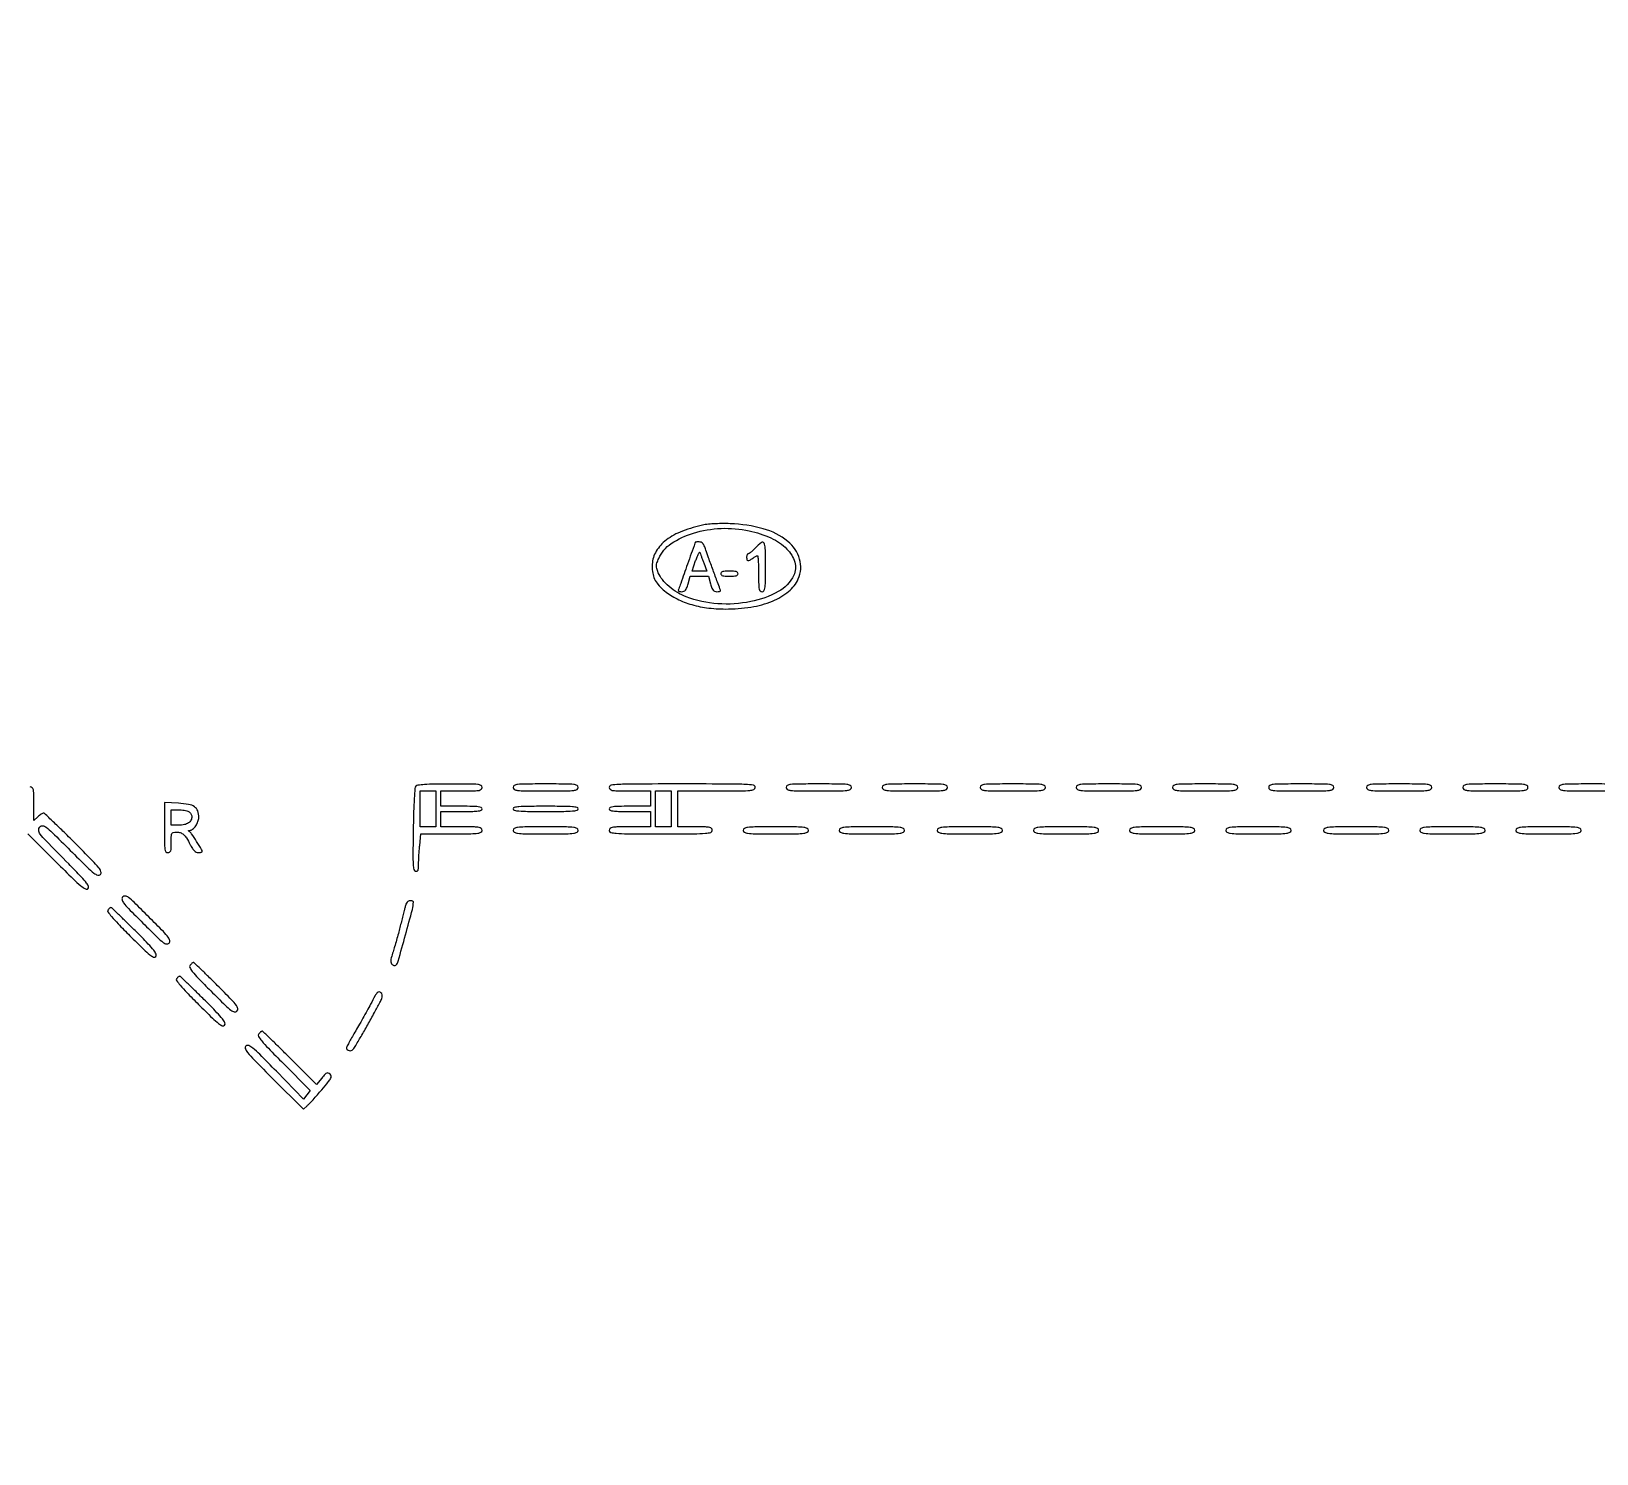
# Model space of a CAD drawing. Extents: x 0 to 1066, y 0 to 761.
# Drawn here: x 380.2 to 457.3, y 162.4 to 232.5 of the extents above; entities that cross this region are included whole.
import ezdxf

# ---------------------------------------------------------------- set-up
doc = ezdxf.new("R2010")
doc.units = 0
doc.header["$MEASUREMENT"] = 0

msp = doc.modelspace()

# ---------------------------------------------------------------- linework, layer by layer
for points in [[(183.390323, 95.266879, 0.000001), (192.989143, 95.254457, 0.000118)], [(329.859243, 95.267872, -0.000023), (352.558836, 95.240684, -0.000004), (375.624384, 95.211821, -0.198594)], [(456.759243, 95.267872, -0.000023), (479.458836, 95.240684, -0.000004), (502.524384, 95.211821, -0.198594)], [(733.258836, 95.240684, -0.000004), (756.324384, 95.211821, -0.198594)], [(289.192229, 95.24091, -0.000004), (312.172908, 95.212432, -0.198597)], [(416.092229, 95.24091, -0.000004), (439.072908, 95.212432, -0.198597)], [(520.451703, 95.267421, -0.000028), (542.992229, 95.24091, -0.000004), (565.972908, 95.212432, -0.198597)], [(606.442229, 95.24091, -0.000004), (629.422908, 95.212432, -0.198597)], [(669.892229, 95.24091, -0.000004), (692.872908, 95.212432, -0.198597)], [(375.865972, 145.56135, -0.000139), (375.849221, 127.376659, -0.000232), (375.823742, 112.056445, -0.000003), (375.794083, 98.149601, -0.198357)], [(503.140764, 281.083694, 0.000007), (513.507446, 281.06242, 0.000347)], [(247.69479, 97.969724, -0.000011), (217.15153, 97.968336, -0.000022)], [(239.20585, 95.205082, -0.000005), (248.794953, 95.18257, -0.198296)], [(380.063686, 192.9726), (381.476252, 191.561867, 0.002284), (382.293281, 190.753318, 0.019766), (382.672781, 190.409514, 0.046016), (382.898257, 190.253732, 0.310803), (383.02638, 190.265301, 0.317635), (383.055472, 190.373369, 0.077295), (382.960686, 190.54425, 0.026102), (382.706755, 190.837949, 0.002782), (382.077831, 191.485684, -0.001047), (380.953117, 192.636026, -0.028043), (380.67231, 192.958806, -0.149322), (380.601393, 193.145263, -0.203375), (380.65974, 193.313254, -0.241358), (380.797667, 193.365418, -0.13788), (380.966656, 193.296721, -0.029562), (381.263277, 193.036955, -0.001576), (382.153655, 192.153467, 0.001898), (382.994556, 191.32015, 0.025537), (383.318798, 191.032301, 0.09285), (383.503661, 190.933749, 0.279453), (383.636858, 190.966401, 0.290608), (383.667307, 191.10272, 0.084405), (383.556416, 191.298989, 0.023754), (383.245456, 191.646324, 0.001763), (382.348657, 192.550645, 0.00261), (381.792664, 193.101578, 0.004174), (381.311459, 193.565636, 0.000986), (380.887179, 193.966432, 0.191016), (380.833286, 193.9878, 0.125511), (380.790574, 193.976907, 0.022162), (380.719212, 193.933766, 0.022778), (380.638239, 193.874278, 0.018759), (380.557403, 193.803853), (380.3616, 193.619906), (380.3616, 194.436741, 0.004098), (380.357398, 194.949382, 0.050687), (380.334524, 195.142867, 0.158131), (380.277849, 195.239014, 0.131949), (380.17125, 195.29211, 0.042694)], [(542.133286, 98.003617, -0.00002), (520.24263, 97.970578, -0.025045)]]:
    msp.add_lwpolyline(points, format="xyb")
for points in [[(409.06215, 749.15415), (40.8618, 749.132981), (40.8618, 380.65769), (40.8618, 12.1824), (501.2973, 12.1824), (961.7328, 12.1824), (961.7328, 380.646631), (961.7328, 749.110861), (961.41555, 749.1633, 0.040886), (961.153339, 749.184871, 0.000002), (934.190609, 749.194398, 0.000089), (904.448031, 749.199508, 0.000054), (869.1804, 749.195529, -0.000029), (813.61687, 749.186499, -0.000004), (696.10453, 749.175037, -0.000004), (556.774728, 749.163736, -0.000004)], [(413.2287, 208.165859, 0.040662), (412.190443, 207.835869, 0.075897), (411.435687, 207.382914, 0.0987), (410.979245, 206.82079, 0.121911), (410.8176, 206.16768, 0.04267), (410.847751, 205.815014, 0.06713), (410.938795, 205.525456, 0.065187), (411.105633, 205.264524, 0.037815), (411.366301, 204.998201, 0.058524), (411.957285, 204.59074, 0.046457), (412.673812, 204.292972, 0.042173), (413.502469, 204.110525, 0.03231), (414.428233, 204.047643, 0.039377), (415.687384, 204.142877, 0.059534), (416.744727, 204.439072, 0.072399), (417.539091, 204.911579, 0.116339), (418.01878, 205.5322, 0.182125), (418.083368, 206.508316, 0.149897), (417.497231, 207.380315, 0.103222), (416.292207, 208.001084, 0.058903), (414.6669, 208.250566, 0.009952), (414.235412, 208.256924, 0.013416), (413.845117, 208.244431, 0.015064), (413.505234, 208.214116, 0.026849)], [(415.5975, 207.903576, -0.055055), (416.672299, 207.549975, -0.089515), (417.459672, 207.003883, -0.124992), (417.843889, 206.358762, -0.184949), (417.793597, 205.709468, -0.158662), (417.031779, 204.904342, -0.075145), (415.673561, 204.411138, -0.067197), (414.048212, 204.306777, -0.072113), (412.49431, 204.64456, -0.047796), (412.060658, 204.855935, -0.041485), (411.652456, 205.154804, -0.043338), (411.32143, 205.496686, -0.075652), (411.121919, 205.835929, -0.01924), (411.045759, 206.049778, -0.083112), (411.027292, 206.182921, -0.080131), (411.05283, 206.31719, -0.017152), (411.141603, 206.538057, -0.142795), (411.757621, 207.269205, -0.07253), (412.854023, 207.788284, -0.06427), (414.210735, 208.01978, -0.0622)], [(412.932595, 207.33345, -0.084799), (412.926091, 207.295434, -0.000052), (412.56012, 206.256662, -0.000388), (412.224576, 205.306928, -0.009822), (412.127575, 205.04925, 0.060048), (412.107983, 204.975519, 0.230938), (412.122232, 204.931662, 0.170663), (412.170325, 204.907554, 0.031659), (412.270579, 204.9012, 0.086283), (412.378694, 204.919997, 0.134827), (412.455523, 204.973959, 0.082591), (412.517596, 205.08097, 0.018432), (412.585068, 205.2819), (412.697476, 205.6626), (413.142443, 205.6626), (413.587411, 205.6626), (413.694, 205.2819, 0.017944), (413.759385, 205.07699, 0.087286), (413.819612, 204.971531, 0.141822), (413.896834, 204.919152, 0.078722), (414.010146, 204.9012, 0.029308), (414.115292, 204.907368, 0.166988), (414.165022, 204.931276, 0.236769), (414.179864, 204.975066, 0.061225), (414.16009, 205.04925, -0.006965), (414.037801, 205.365606, -0.001209), (413.816545, 205.96704, -0.001323), (413.596817, 206.573787, -0.005089), (413.465052, 206.95275, 0.017403), (413.386281, 207.1625, 0.074917), (413.317522, 207.276275, 0.125362), (413.237816, 207.334172, 0.094981), (413.131249, 207.3546, 0.00999), (413.055084, 207.353078, 0.016528), (412.990952, 207.348387, 0.010464), (412.939848, 207.341862, 0.371455)], [(413.358755, 206.31825), (413.508544, 205.9164), (413.146238, 205.9164), (412.783932, 205.9164), (412.961743, 206.430818, -0.011999), (413.032493, 206.620624, -0.026422), (413.097517, 206.761059, -0.047278), (413.147834, 206.837701, -0.601846), (413.17426, 206.832668, 0.009837), (413.196096, 206.766495, 0.001488), (413.242771, 206.635123, 0.001668), (413.298862, 206.480356, 0.001442)], [(415.905343, 207.0585, -0.012896), (415.7927, 206.945085, -0.017658), (415.685263, 206.849379, -0.014513), (415.592538, 206.776913, -0.159931), (415.548327, 206.7624, 0.204456), (415.518619, 206.749722, 0.08356), (415.493432, 206.712697, 0.063783), (415.476309, 206.657971, 0.043988), (415.4706, 206.5932, 0.070209), (415.487037, 206.476718, 0.293543), (415.537828, 206.432227, 0.173201), (415.62494, 206.449402, 0.027481), (415.77168, 206.548209, -0.016032), (415.839206, 206.595959, -0.018737), (415.906299, 206.636723, -0.017988), (415.964982, 206.666719, -0.098864), (415.99935, 206.675109, -0.399962), (416.024848, 206.65281, -0.004939), (416.044162, 206.416072, -0.011183), (416.058239, 206.12992, -0.006698), (416.0628, 205.7895, 0.003595), (416.066733, 205.242395, 0.043488), (416.087979, 205.033388, 0.15568), (416.139515, 204.938398, 0.193568), (416.232, 204.9012, 0.240299), (416.326322, 204.949309, 0.123223), (416.377133, 205.075687, 0.031956), (416.397611, 205.355038, 0.002322), (416.4012, 206.1279, 0.0048), (416.392357, 207.048994, 0.118137), (416.328623, 207.294105, 0.464027), (416.197009, 207.322476, 0.039521)], [(414.2016, 205.7895, 0.200296), (414.226562, 205.729687, 0.122766), (414.29325, 205.690095, 0.058865), (414.416443, 205.668458, 0.014068), (414.6246, 205.6626, 0.014068), (414.832757, 205.668458, 0.058865), (414.95595, 205.690095, 0.122766), (415.022638, 205.729687, 0.200296), (415.0476, 205.7895, 0.200296), (415.022638, 205.849313, 0.122766), (414.95595, 205.888905, 0.058865), (414.832757, 205.910542, 0.014068), (414.6246, 205.9164, 0.014068), (414.416443, 205.910542, 0.058865), (414.29325, 205.888905, 0.122766), (414.226562, 205.849313, 0.200296)], [(399.176227, 195.312595, 0.161538), (399.132204, 195.207847, 0.004521), (399.098202, 194.712311, 0.007602), (399.069404, 194.062119, 0.003138), (399.049327, 193.181148, 0.001463), (399.03258, 191.948353, 0.016607), (399.043573, 191.460984, 0.042471), (399.079127, 191.209886, 0.296474), (399.16395, 191.127831, 0.127752), (399.238327, 191.13243, 0.212984), (399.284045, 191.173805, 0.090008), (399.30691, 191.26889, 0.013705), (399.312601, 191.464747, -0.010094), (399.316529, 191.644622, -0.004032), (399.328869, 191.890806, -0.003988), (399.346438, 192.156127, -0.005016), (399.367135, 192.40155), (399.421067, 192.9726), (400.931634, 192.9726, 0.00178), (401.893977, 192.976026, 0.026112), (402.232229, 192.996119, 0.10097), (402.386238, 193.045929, 0.270506), (402.4422, 193.1418, 0.212584), (402.400709, 193.234977, 0.142907), (402.29415, 193.286325, 0.038318), (402.058739, 193.307225, 0.002988), (401.427, 193.311), (400.4118, 193.311), (400.4118, 193.6917), (400.4118, 194.0724), (401.427, 194.0724, 0.004073), (401.977753, 194.076886, 0.027022), (402.25185, 194.096194, 0.062466), (402.397091, 194.133144, 0.308488), (402.4422, 194.1993, 0.308488), (402.397091, 194.265456, 0.062466), (402.25185, 194.302406, 0.027022), (401.977753, 194.321714, 0.004073), (401.427, 194.3262), (400.4118, 194.3262), (400.4118, 194.7069), (400.4118, 195.0876), (401.427, 195.0876, 0.002988), (402.058739, 195.091375, 0.038318), (402.29415, 195.112275, 0.142907), (402.400709, 195.163623, 0.212584), (402.4422, 195.2568, 0.27745), (402.384373, 195.35299, 0.096288), (402.223171, 195.402193, 0.02491), (401.869698, 195.421458, 0.001667), (400.85595, 195.422782, 0.003382), (400.087985, 195.416029, 0.012487), (399.60334, 195.396375, 0.013229), (399.278175, 195.366388, 0.185642)], [(403.965, 195.2568, 0.279234), (404.023389, 195.160401, 0.094461), (404.187075, 195.110976, 0.024577), (404.545409, 195.090984, 0.001648), (405.5724, 195.0876, 0.001648), (406.599391, 195.090984, 0.024577), (406.957725, 195.110976, 0.094461), (407.121411, 195.160401, 0.279234), (407.1798, 195.2568, 0.279234), (407.121411, 195.353199, 0.094461), (406.957725, 195.402624, 0.024577), (406.599391, 195.422616, 0.001648), (405.5724, 195.426, 0.001648), (404.545409, 195.422616, 0.024577), (404.187075, 195.402624, 0.094461), (404.023389, 195.353199, 0.279234)], [(408.7026, 195.2568, 0.212584), (408.744091, 195.163623, 0.142907), (408.85065, 195.112275, 0.038318), (409.086061, 195.091375, 0.002988), (409.7178, 195.0876), (410.733, 195.0876), (410.733, 194.7069), (410.733, 194.3262), (409.7178, 194.3262, 0.004073), (409.167047, 194.321714, 0.027022), (408.89295, 194.302406, 0.062466), (408.747709, 194.265456, 0.308488), (408.7026, 194.1993, 0.308488), (408.747709, 194.133144, 0.062466), (408.89295, 194.096194, 0.027022), (409.167047, 194.076886, 0.004073), (409.7178, 194.0724), (410.733, 194.0724), (410.733, 193.6917), (410.733, 193.311), (409.7178, 193.311, 0.002988), (409.086061, 193.307225, 0.038318), (408.85065, 193.286325, 0.142907), (408.744091, 193.234977, 0.212584), (408.7026, 193.1418, 0.335175), (408.778996, 193.040639, 0.052699), (409.041, 192.99516, 0.015687), (409.592183, 192.975752, 0.000956), (411.2406, 192.9726, 0.000956), (412.889017, 192.975752, 0.015687), (413.4402, 192.99516, 0.052699), (413.702204, 193.040639, 0.335175), (413.7786, 193.1418, 0.186821), (413.742885, 193.234049, 0.160003), (413.6517, 193.28562, 0.045528), (413.451504, 193.307002, 0.003852), (412.9326, 193.311), (412.0866, 193.311), (412.0866, 194.1993), (412.0866, 195.0876), (413.9901, 195.0876, 0.001341), (415.214796, 195.090885, 0.020826), (415.634513, 195.11063, 0.077538), (415.828513, 195.158809, 0.301849), (415.8936, 195.2568, 0.365272), (415.80467, 195.362289, 0.030738), (415.423013, 195.403855, 0.011111), (414.652807, 195.422962, 0.000645), (412.2981, 195.426, 0.000645), (409.943393, 195.422962, 0.011111), (409.173188, 195.403855, 0.030738), (408.79153, 195.362289, 0.365272)], [(417.4164, 195.2568, 0.279234), (417.474789, 195.160401, 0.094461), (417.638475, 195.110976, 0.024577), (417.996809, 195.090984, 0.001648), (419.0238, 195.0876, 0.001648), (420.050791, 195.090984, 0.024577), (420.409125, 195.110976, 0.094461), (420.572811, 195.160401, 0.279234), (420.6312, 195.2568, 0.279234), (420.572811, 195.353199, 0.094461), (420.409125, 195.402624, 0.024577), (420.050791, 195.422616, 0.001648), (419.0238, 195.426, 0.001648), (417.996809, 195.422616, 0.024577), (417.638475, 195.402624, 0.094461), (417.474789, 195.353199, 0.279234)], [(422.154, 195.2568, 0.279234), (422.212389, 195.160401, 0.094461), (422.376075, 195.110976, 0.024577), (422.734409, 195.090984, 0.001648), (423.7614, 195.0876, 0.001648), (424.788391, 195.090984, 0.024577), (425.146725, 195.110976, 0.094461), (425.310411, 195.160401, 0.279234), (425.3688, 195.2568, 0.279234), (425.310411, 195.353199, 0.094461), (425.146725, 195.402624, 0.024577), (424.788391, 195.422616, 0.001648), (423.7614, 195.426, 0.001648), (422.734409, 195.422616, 0.024577), (422.376075, 195.402624, 0.094461), (422.212389, 195.353199, 0.279234)], [(426.9762, 195.2568, 0.279234), (427.034589, 195.160401, 0.094461), (427.198275, 195.110976, 0.024577), (427.556609, 195.090984, 0.001648), (428.5836, 195.0876, 0.001648), (429.610591, 195.090984, 0.024577), (429.968925, 195.110976, 0.094461), (430.132611, 195.160401, 0.279234), (430.191, 195.2568, 0.279234), (430.132611, 195.353199, 0.094461), (429.968925, 195.402624, 0.024577), (429.610591, 195.422616, 0.001648), (428.5836, 195.426, 0.001648), (427.556609, 195.422616, 0.024577), (427.198275, 195.402624, 0.094461), (427.034589, 195.353199, 0.279234)], [(431.7138, 195.2568, 0.279234), (431.772189, 195.160401, 0.094461), (431.935875, 195.110976, 0.024577), (432.294209, 195.090984, 0.001648), (433.3212, 195.0876, 0.001648), (434.348191, 195.090984, 0.024577), (434.706525, 195.110976, 0.094461), (434.870211, 195.160401, 0.279234), (434.9286, 195.2568, 0.279234), (434.870211, 195.353199, 0.094461), (434.706525, 195.402624, 0.024577), (434.348191, 195.422616, 0.001648), (433.3212, 195.426, 0.001648), (432.294209, 195.422616, 0.024577), (431.935875, 195.402624, 0.094461), (431.772189, 195.353199, 0.279234)], [(436.4514, 195.2568, 0.279234), (436.509789, 195.160401, 0.094461), (436.673475, 195.110976, 0.024577), (437.031809, 195.090984, 0.001648), (438.0588, 195.0876, 0.001648), (439.085791, 195.090984, 0.024577), (439.444125, 195.110976, 0.094461), (439.607811, 195.160401, 0.279234), (439.6662, 195.2568, 0.279234), (439.607811, 195.353199, 0.094461), (439.444125, 195.402624, 0.024577), (439.085791, 195.422616, 0.001648), (438.0588, 195.426, 0.001648), (437.031809, 195.422616, 0.024577), (436.673475, 195.402624, 0.094461), (436.509789, 195.353199, 0.279234)], [(441.189, 195.2568, 0.279234), (441.247389, 195.160401, 0.094461), (441.411075, 195.110976, 0.024577), (441.769409, 195.090984, 0.001648), (442.7964, 195.0876, 0.001648), (443.823391, 195.090984, 0.024577), (444.181725, 195.110976, 0.094461), (444.345411, 195.160401, 0.279234), (444.4038, 195.2568, 0.279234), (444.345411, 195.353199, 0.094461), (444.181725, 195.402624, 0.024577), (443.823391, 195.422616, 0.001648), (442.7964, 195.426, 0.001648), (441.769409, 195.422616, 0.024577), (441.411075, 195.402624, 0.094461), (441.247389, 195.353199, 0.279234)], [(446.0112, 195.2568, 0.279234), (446.069589, 195.160401, 0.094461), (446.233275, 195.110976, 0.024577), (446.591609, 195.090984, 0.001648), (447.6186, 195.0876, 0.001648), (448.645591, 195.090984, 0.024577), (449.003925, 195.110976, 0.094461), (449.167611, 195.160401, 0.279234), (449.226, 195.2568, 0.279234), (449.167611, 195.353199, 0.094461), (449.003925, 195.402624, 0.024577), (448.645591, 195.422616, 0.001648), (447.6186, 195.426, 0.001648), (446.591609, 195.422616, 0.024577), (446.233275, 195.402624, 0.094461), (446.069589, 195.353199, 0.279234)], [(450.7488, 195.2568, 0.279234), (450.807189, 195.160401, 0.094461), (450.970875, 195.110976, 0.024577), (451.329209, 195.090984, 0.001648), (452.3562, 195.0876, 0.001648), (453.383191, 195.090984, 0.024577), (453.741525, 195.110976, 0.094461), (453.905211, 195.160401, 0.279234), (453.9636, 195.2568, 0.279234), (453.905211, 195.353199, 0.094461), (453.741525, 195.402624, 0.024577), (453.383191, 195.422616, 0.001648), (452.3562, 195.426, 0.001648), (451.329209, 195.422616, 0.024577), (450.970875, 195.402624, 0.094461), (450.807189, 195.353199, 0.279234)], [(455.4864, 195.2568, 0.279234), (455.544789, 195.160401, 0.094461), (455.708475, 195.110976, 0.024577), (456.066809, 195.090984, 0.001648), (457.0938, 195.0876, 0.001648), (458.120791, 195.090984, 0.024577), (458.479125, 195.110976, 0.094461), (458.642811, 195.160401, 0.279234), (458.7012, 195.2568, 0.279234), (458.642811, 195.353199, 0.094461), (458.479125, 195.402624, 0.024577), (458.120791, 195.422616, 0.001648), (457.0938, 195.426, 0.001648), (456.066809, 195.422616, 0.024577), (455.708475, 195.402624, 0.094461), (455.544789, 195.353199, 0.279234)], [(386.7912, 193.27957, 0.002295), (386.794781, 192.499453, 0.031685), (386.815242, 192.217846, 0.122281), (386.866019, 192.090431, 0.241596), (386.9604, 192.042, 0.12648), (387.050132, 192.065068, 0.188641), (387.1014, 192.1266, 0.072107), (387.124633, 192.255902, 0.008455), (387.1296, 192.5496, -0.006804), (387.134137, 192.882954, -0.107122), (387.161073, 192.992718, -0.236036), (387.22662, 193.042871, -0.047421), (387.377357, 193.0572, -0.074776), (387.57562, 193.027383, -0.110063), (387.728096, 192.940527, -0.070234), (387.873165, 192.766013, -0.016386), (388.062993, 192.434869, 0.020012), (388.172176, 192.247565, 0.056371), (388.267399, 192.129909, 0.084269), (388.360786, 192.064691, 0.110822), (388.461905, 192.042, 0.026857), (388.534898, 192.045924, 0.042344), (388.596442, 192.05789, 0.051907), (388.639797, 192.075227, 0.278555), (388.6524, 192.096093, 0.138077), (388.621563, 192.20563, 0.004507), (388.377815, 192.596276, 0.005591), (388.130523, 192.975337, 0.100482), (388.027964, 193.077055, -0.022646), (387.986414, 193.107112, -0.261051), (387.979059, 193.125081, -0.340189), (387.990946, 193.137146, -0.031099), (388.035754, 193.140505, 0.174213), (388.182027, 193.195163, 0.065047), (388.331777, 193.359723, 0.061515), (388.444936, 193.574176, 0.090913), (388.4832, 193.78288, 0.084064), (388.430011, 194.097003, 0.158572), (388.276046, 194.299537, 0.10887), (387.985015, 194.418959, 0.028678), (387.481925, 194.477154), (386.7912, 194.51714)], [(403.965, 194.1993, 0.353061), (404.021359, 194.129434, 0.033617), (404.25405, 194.09522, 0.017378), (404.677757, 194.076551, 0.00232), (405.5724, 194.0724, 0.00232), (406.467043, 194.076551, 0.017378), (406.89075, 194.09522, 0.033617), (407.123441, 194.129434, 0.353061), (407.1798, 194.1993, 0.353061), (407.123441, 194.269166, 0.033617), (406.89075, 194.30338, 0.017378), (406.467043, 194.322049, 0.00232), (405.5724, 194.3262, 0.00232), (404.677757, 194.322049, 0.017378), (404.25405, 194.30338, 0.033617), (404.021359, 194.269166, 0.353061)], [(387.981162, 194.069423, -0.068204), (388.043745, 194.024023, -0.055882), (388.096731, 193.960519, -0.057684), (388.132706, 193.889427, -0.088537), (388.1448, 193.821666, -0.124082), (388.099967, 193.643791, -0.123124), (387.976101, 193.507813, -0.095765), (387.774131, 193.423369, -0.051312), (387.504257, 193.3956), (387.1296, 193.3956), (387.1296, 193.7763), (387.1296, 194.157), (387.473562, 194.157, -0.022391), (387.617254, 194.150562, -0.020327), (387.764553, 194.131274, -0.020814), (387.894892, 194.103157, -0.059396)], [(403.965, 193.1418, 0.279234), (404.023389, 193.045401, 0.094461), (404.187075, 192.995976, 0.024577), (404.545409, 192.975984, 0.001648), (405.5724, 192.9726, 0.001648), (406.599391, 192.975984, 0.024577), (406.957725, 192.995976, 0.094461), (407.121411, 193.045401, 0.279234), (407.1798, 193.1418, 0.279234), (407.121411, 193.238199, 0.094461), (406.957725, 193.287624, 0.024577), (406.599391, 193.307616, 0.001648), (405.5724, 193.311, 0.001648), (404.545409, 193.307616, 0.024577), (404.187075, 193.287624, 0.094461), (404.023389, 193.238199, 0.279234)], [(415.3014, 193.1418, 0.279234), (415.359789, 193.045401, 0.094461), (415.523475, 192.995976, 0.024577), (415.881809, 192.975984, 0.001648), (416.9088, 192.9726, 0.001648), (417.935791, 192.975984, 0.024577), (418.294125, 192.995976, 0.094461), (418.457811, 193.045401, 0.279234), (418.5162, 193.1418, 0.279234), (418.457811, 193.238199, 0.094461), (418.294125, 193.287624, 0.024577), (417.935791, 193.307616, 0.001648), (416.9088, 193.311, 0.001648), (415.881809, 193.307616, 0.024577), (415.523475, 193.287624, 0.094461), (415.359789, 193.238199, 0.279234)], [(420.039, 193.1418, 0.279234), (420.097389, 193.045401, 0.094461), (420.261075, 192.995976, 0.024577), (420.619409, 192.975984, 0.001648), (421.6464, 192.9726, 0.001648), (422.673391, 192.975984, 0.024577), (423.031725, 192.995976, 0.094461), (423.195411, 193.045401, 0.279234), (423.2538, 193.1418, 0.279234), (423.195411, 193.238199, 0.094461), (423.031725, 193.287624, 0.024577), (422.673391, 193.307616, 0.001648), (421.6464, 193.311, 0.001648), (420.619409, 193.307616, 0.024577), (420.261075, 193.287624, 0.094461), (420.097389, 193.238199, 0.279234)], [(424.8612, 193.1418, 0.279234), (424.919589, 193.045401, 0.094461), (425.083275, 192.995976, 0.024577), (425.441609, 192.975984, 0.001648), (426.4686, 192.9726, 0.001648), (427.495591, 192.975984, 0.024577), (427.853925, 192.995976, 0.094461), (428.017611, 193.045401, 0.279234), (428.076, 193.1418, 0.279234), (428.017611, 193.238199, 0.094461), (427.853925, 193.287624, 0.024577), (427.495591, 193.307616, 0.001648), (426.4686, 193.311, 0.001648), (425.441609, 193.307616, 0.024577), (425.083275, 193.287624, 0.094461), (424.919589, 193.238199, 0.279234)], [(429.5988, 193.1418, 0.279234), (429.657189, 193.045401, 0.094461), (429.820875, 192.995976, 0.024577), (430.179209, 192.975984, 0.001648), (431.2062, 192.9726, 0.001648), (432.233191, 192.975984, 0.024577), (432.591525, 192.995976, 0.094461), (432.755211, 193.045401, 0.279234), (432.8136, 193.1418, 0.279234), (432.755211, 193.238199, 0.094461), (432.591525, 193.287624, 0.024577), (432.233191, 193.307616, 0.001648), (431.2062, 193.311, 0.001648), (430.179209, 193.307616, 0.024577), (429.820875, 193.287624, 0.094461), (429.657189, 193.238199, 0.279234)], [(434.3364, 193.1418, 0.279234), (434.394789, 193.045401, 0.094461), (434.558475, 192.995976, 0.024577), (434.916809, 192.975984, 0.001648), (435.9438, 192.9726, 0.001648), (436.970791, 192.975984, 0.024577), (437.329125, 192.995976, 0.094461), (437.492811, 193.045401, 0.279234), (437.5512, 193.1418, 0.279234), (437.492811, 193.238199, 0.094461), (437.329125, 193.287624, 0.024577), (436.970791, 193.307616, 0.001648), (435.9438, 193.311, 0.001648), (434.916809, 193.307616, 0.024577), (434.558475, 193.287624, 0.094461), (434.394789, 193.238199, 0.279234)], [(439.074, 193.1418, 0.279234), (439.132389, 193.045401, 0.094461), (439.296075, 192.995976, 0.024577), (439.654409, 192.975984, 0.001648), (440.6814, 192.9726, 0.001648), (441.708391, 192.975984, 0.024577), (442.066725, 192.995976, 0.094461), (442.230411, 193.045401, 0.279234), (442.2888, 193.1418, 0.279234), (442.230411, 193.238199, 0.094461), (442.066725, 193.287624, 0.024577), (441.708391, 193.307616, 0.001648), (440.6814, 193.311, 0.001648), (439.654409, 193.307616, 0.024577), (439.296075, 193.287624, 0.094461), (439.132389, 193.238199, 0.279234)], [(443.8962, 193.1418, 0.279234), (443.954589, 193.045401, 0.094461), (444.118275, 192.995976, 0.024577), (444.476609, 192.975984, 0.001648), (445.5036, 192.9726, 0.001648), (446.530591, 192.975984, 0.024577), (446.888925, 192.995976, 0.094461), (447.052611, 193.045401, 0.279234), (447.111, 193.1418, 0.279234), (447.052611, 193.238199, 0.094461), (446.888925, 193.287624, 0.024577), (446.530591, 193.307616, 0.001648), (445.5036, 193.311, 0.001648), (444.476609, 193.307616, 0.024577), (444.118275, 193.287624, 0.094461), (443.954589, 193.238199, 0.279234)], [(448.6338, 193.1418, 0.279234), (448.692189, 193.045401, 0.094461), (448.855875, 192.995976, 0.024577), (449.214209, 192.975984, 0.001648), (450.2412, 192.9726, 0.001648), (451.268191, 192.975984, 0.024577), (451.626525, 192.995976, 0.094461), (451.790211, 193.045401, 0.279234), (451.8486, 193.1418, 0.279234), (451.790211, 193.238199, 0.094461), (451.626525, 193.287624, 0.024577), (451.268191, 193.307616, 0.001648), (450.2412, 193.311, 0.001648), (449.214209, 193.307616, 0.024577), (448.855875, 193.287624, 0.094461), (448.692189, 193.238199, 0.279234)], [(453.3714, 193.1418, 0.279234), (453.429789, 193.045401, 0.094461), (453.593475, 192.995976, 0.024577), (453.951809, 192.975984, 0.001648), (454.9788, 192.9726, 0.001648), (456.005791, 192.975984, 0.024577), (456.364125, 192.995976, 0.094461), (456.527811, 193.045401, 0.279234), (456.5862, 193.1418, 0.279234), (456.527811, 193.238199, 0.094461), (456.364125, 193.287624, 0.024577), (456.005791, 193.307616, 0.001648), (454.9788, 193.311, 0.001648), (453.951809, 193.307616, 0.024577), (453.593475, 193.287624, 0.094461), (453.429789, 193.238199, 0.279234)], [(384.737857, 189.863789, 0.242757), (384.703066, 189.732618, 0.110553), (384.780312, 189.567357, 0.030004), (385.024191, 189.28786, 0.002248), (385.735385, 188.571719, 0.002228), (386.452693, 187.862238, 0.029968), (386.731589, 187.619821, 0.113037), (386.894578, 187.544972, 0.252888), (387.021223, 187.582766, 0.254162), (387.058752, 187.709632, 0.112291), (386.982936, 187.873295, 0.029781), (386.73857, 188.153604, 0.002213), (386.023695, 188.874836, 0.002146), (385.297354, 189.594968, 0.030308), (385.020986, 189.835519, 0.120497), (384.861302, 189.906023, 0.25832)], [(384.013179, 189.224503, 0.336196), (384.0088, 189.125208, 0.024017), (384.187337, 188.891617, 0.017678), (384.506424, 188.539325, 0.003756), (385.087869, 187.95021, 0.002625), (385.769822, 187.276672, 0.024531), (386.078946, 187.002864, 0.070597), (386.258374, 186.896556, 0.329168), (386.368173, 186.923668, 0.286709), (386.384465, 187.044259, 0.062848), (386.270094, 187.230935, 0.02443), (385.996036, 187.540855, 0.002863), (385.34775, 188.197961, 0.002238), (384.908913, 188.633784, 0.003601), (384.530569, 189.000853, 0.000735), (384.195739, 189.320117, 0.192354), (384.158984, 189.3348, 0.130276), (384.132103, 189.327675, 0.032372), (384.093769, 189.3024, 0.030897), (384.052208, 189.266721, 0.02673)], [(398.645257, 189.35595, 0.000277), (398.602825, 189.189505, 0.000081), (398.53765, 188.933082, 0.000081), (398.464345, 188.644284, 0.000087), (398.39277, 188.3619, -0.003531), (398.315168, 188.06436, -0.002453), (398.22348, 187.729289, -0.002474), (398.132291, 187.40849, -0.005104), (398.057186, 187.158731, 0.007979), (397.969979, 186.862561, 0.050401), (397.943453, 186.70774, 0.110287), (397.958445, 186.60903, 0.127602), (398.013898, 186.532047, 0.056785), (398.067195, 186.497183, 0.085746), (398.120145, 186.481108, 0.106245), (398.16698, 186.485241, 0.13666), (398.203185, 186.508515, 0.113762), (398.307117, 186.698194, 0.001517), (398.668394, 187.995116, 0.002546), (399.006148, 189.246846, 0.05976), (399.05695, 189.60975, 0.236581), (399.04536, 189.634058, 0.073512), (399.009088, 189.654562, 0.055577), (398.955724, 189.66857, 0.036433), (398.892261, 189.6732, 0.11459), (398.810698, 189.654259, 0.113708), (398.745562, 189.601282, 0.076165), (398.692269, 189.505897, 0.026831)], [(388.055834, 186.495439, 0.296782), (388.042236, 186.378458, 0.05451), (388.165485, 186.186255, 0.023293), (388.445596, 185.870522, 0.003026), (389.078046, 185.229048, 0.002265), (389.790608, 184.521455, 0.030027), (390.069561, 184.278108, 0.110228), (390.234577, 184.200879, 0.243054), (390.365391, 184.235497, 0.255926), (390.407948, 184.358085, 0.122013), (390.339375, 184.515951, 0.030756), (390.10322, 184.788429, 0.002192), (389.397446, 185.501888, 0.00226), (388.962866, 185.933444, 0.003635), (388.588107, 186.296922, 0.000749), (388.256524, 186.612929, 0.192281), (388.219784, 186.6276, 0.14277), (388.192028, 186.619509, 0.027808), (388.149239, 186.588778, 0.027497), (388.101807, 186.546036, 0.022419)], [(387.397179, 185.840503, 0.336196), (387.3928, 185.741208, 0.024017), (387.571337, 185.507617, 0.017678), (387.890424, 185.155325, 0.003756), (388.471869, 184.56621, 0.002625), (389.153822, 183.892672, 0.024531), (389.462946, 183.618864, 0.070597), (389.642374, 183.512556, 0.329168), (389.752173, 183.539668, 0.286709), (389.768465, 183.660259, 0.062848), (389.654094, 183.846935, 0.02443), (389.380036, 184.156855, 0.002863), (388.73175, 184.813961, 0.002238), (388.292913, 185.249784, 0.003601), (387.914569, 185.616853, 0.000735), (387.579739, 185.936117, 0.192354), (387.542984, 185.9508, 0.130276), (387.516103, 185.943675, 0.032372), (387.477769, 185.9184, 0.030897), (387.436208, 185.882721, 0.02673)], [(396.94661, 184.574948, -0.004294), (396.776656, 184.258351, -0.002486), (396.567193, 183.880538, -0.002484), (396.353308, 183.503633, -0.004174), (396.169503, 183.189551, 0.005054), (396.012139, 182.919562, 0.007374), (395.879444, 182.678309, 0.004017), (395.772461, 182.472855, 0.118563), (395.7588, 182.416052, 0.20768), (395.793787, 182.335453, 0.129441), (395.885899, 182.285815, 0.12002), (395.996084, 182.286044, 0.170776), (396.077315, 182.339179, 0.028495), (396.218608, 182.547367, 0.003044), (396.515737, 183.050774, 0.003883), (396.850335, 183.636033, 0.003754), (397.179658, 184.233045, 0.00426), (397.433433, 184.711057, 0.045806), (397.516289, 184.913783, 0.136834), (397.519326, 185.037917, 0.147996), (397.457107, 185.141392, 0.17394), (397.36353, 185.179981, 0.224669), (397.278844, 185.144645, 0.057697), (397.173032, 184.995874, 0.004721)], [(391.439752, 183.111341, 0.312956), (391.429211, 182.989254, 0.043298), (391.582557, 182.768451, 0.020002), (391.912046, 182.402899, 0.002572), (392.652964, 181.651991), (393.975942, 180.3249), (393.807098, 180.1134), (393.638254, 179.9019), (392.307152, 181.268788, 0.00204), (391.486132, 182.105028, 0.024073), (391.150613, 182.412846, 0.075749), (390.953425, 182.531857, 0.261524), (390.810551, 182.514661, 0.335988), (390.773304, 182.390367, 0.083021), (390.8866, 182.193767, 0.022564), (391.210225, 181.83473, 0.001677), (392.140363, 180.898333), (393.635674, 179.403022), (393.821567, 179.567861, 0.022417), (393.924843, 179.668059, 0.003814), (394.111382, 179.86907, 0.004157), (394.326885, 180.108845, 0.003692), (394.547132, 180.361776, 0.004996), (394.865895, 180.740947, 0.050265), (394.980494, 180.912615, 0.155604), (395.000773, 181.024408, 0.168402), (394.951474, 181.123176, 0.080438), (394.866212, 181.18323, 0.224369), (394.794869, 181.184063, 0.099437), (394.710197, 181.122589, 0.010373), (394.54676, 180.937687), (394.277377, 180.619874), (392.967562, 181.931737, 0.001934), (392.461513, 182.434673, 0.003126), (392.026609, 182.85824, 0.000555), (391.640483, 183.228802, 0.193285), (391.603632, 183.2436, 0.143009), (391.575936, 183.235513, 0.027717), (391.53317, 183.204749, 0.027432), (391.485745, 183.161975, 0.022341)]]:
    msp.add_lwpolyline(points, format="xyb", close=True)
for points in [[(400.158, 194.1993), (400.158, 193.311), (399.7773, 193.311), (399.3966, 193.311), (399.3966, 194.1993), (399.3966, 195.0876), (399.7773, 195.0876), (400.158, 195.0876)], [(411.7482, 194.1993), (411.7482, 193.311), (411.3675, 193.311), (410.9868, 193.311), (410.9868, 194.1993), (410.9868, 195.0876), (411.3675, 195.0876), (411.7482, 195.0876)]]:
    msp.add_lwpolyline(points, close=True)

doc.saveas('drawing.dxf')
